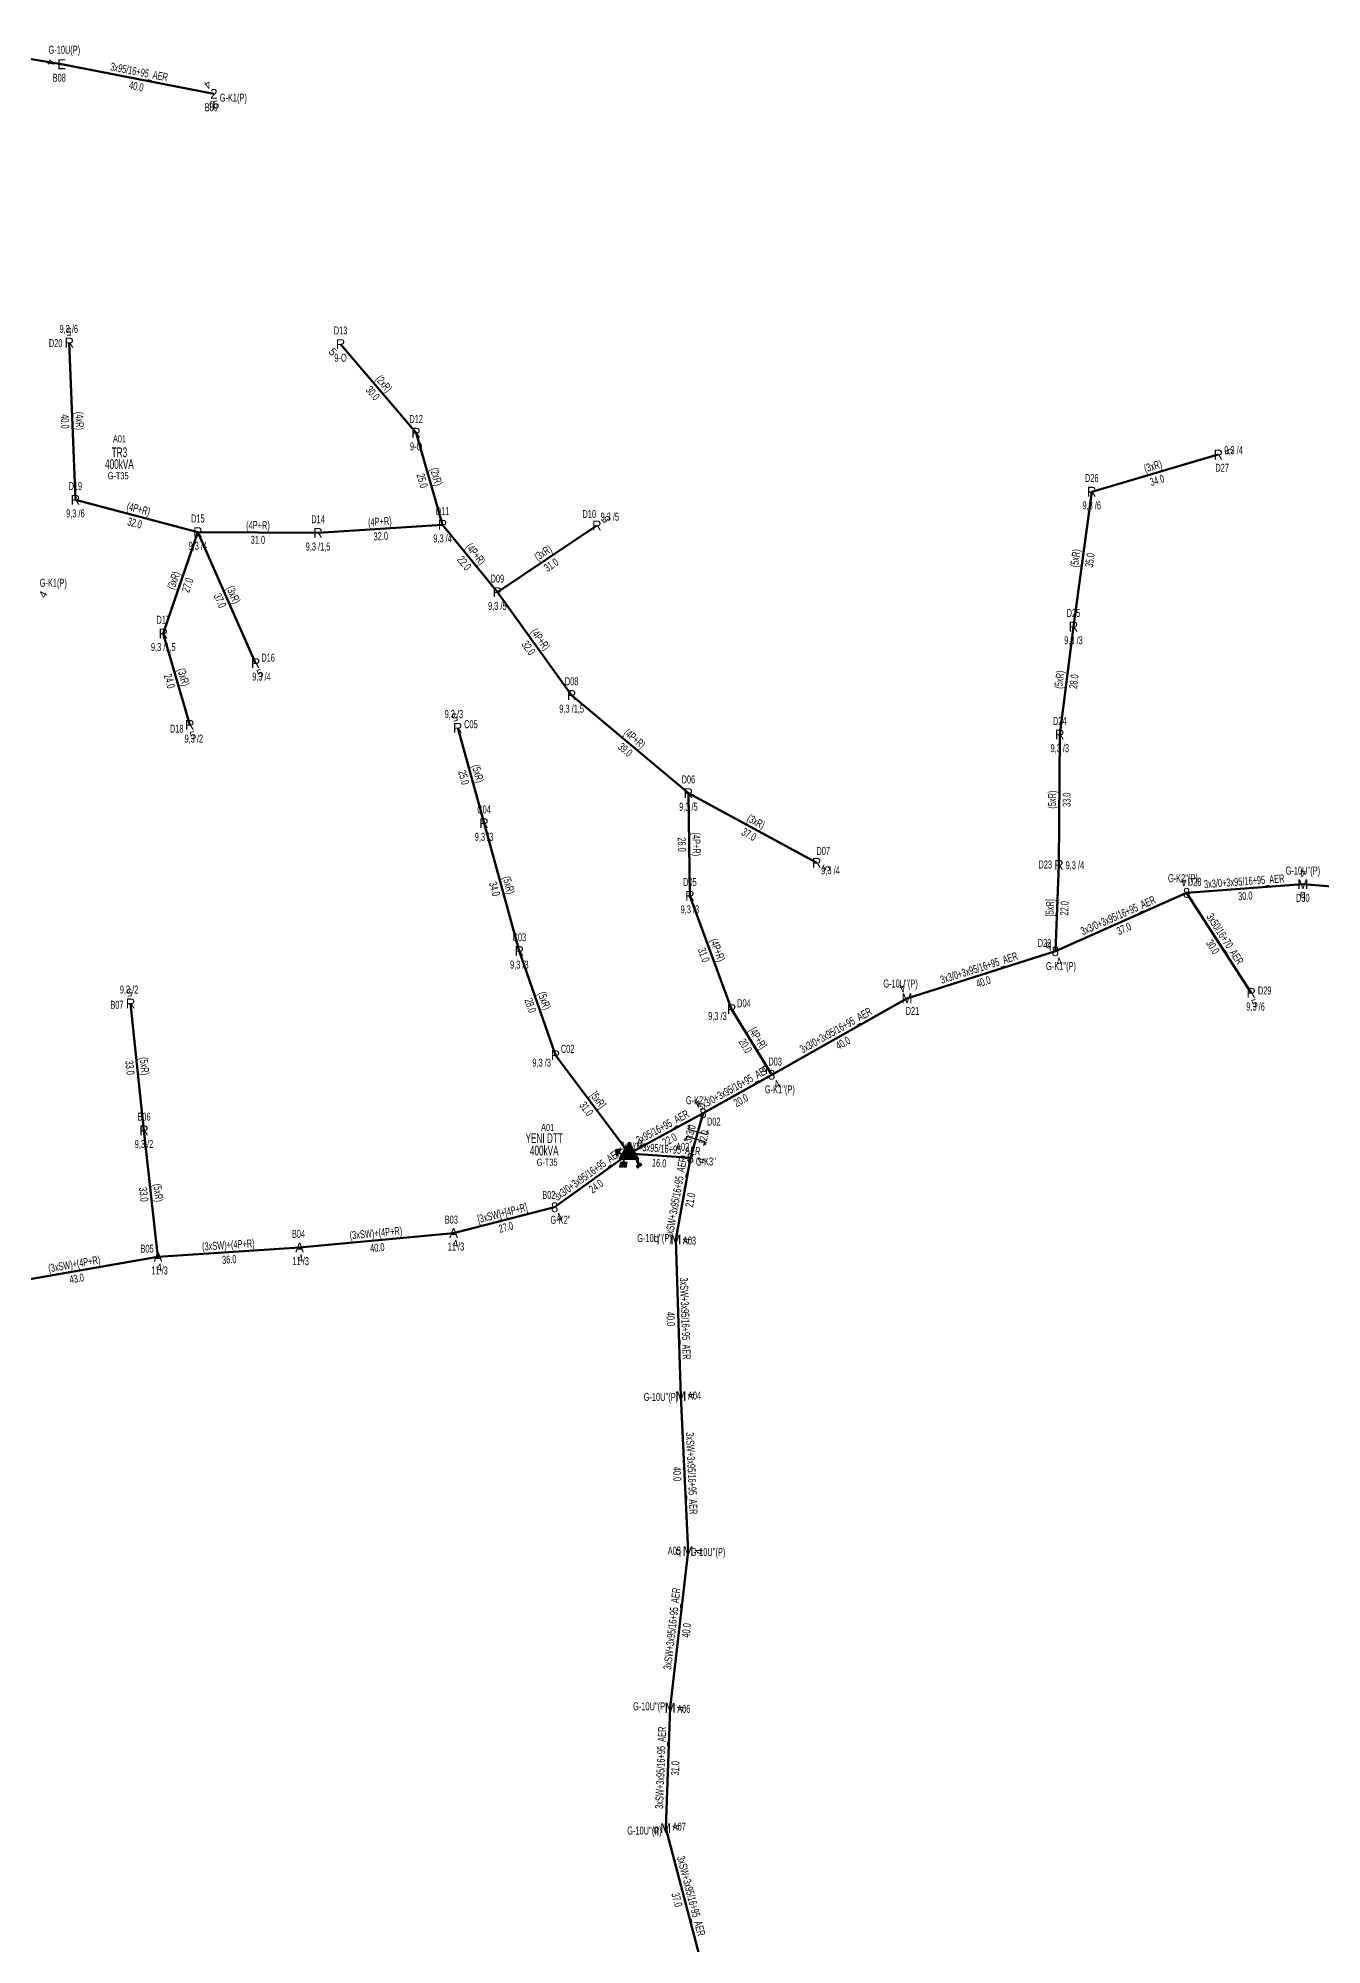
# Model space of a CAD drawing. Header units: millimetres. Extents: x 367507 to 373457, y 4068694 to 4074327.
# Drawn here: x 368301.9 to 368630.9, y 4070993.8 to 4071482.3 of the extents above; entities that cross this region are included whole.
import ezdxf
from ezdxf.enums import TextEntityAlignment as Align

# ---------------------------------------------------------------- set-up
doc = ezdxf.new("R2010")
doc.units = ezdxf.units.MM
for name, color, linetype, lineweight in [('DIREK_AG_MEVCUT', 120, 'Continuous', 25), ('DIREK_AG_YENI', 108, 'Continuous', 25), ('DIREK_OG_MEVCUT', 16, 'Continuous', 25), ('DIREK_OG_YENI', 10, 'Continuous', 25), ('HAT_AG_HAVAI_BYSK', 3, 'Continuous', 50), ('HAT_AG_HAVAI_MEVCUT', 126, 'Continuous', 50), ('HAT_AG_HAVAI_YENI', 3, 'Continuous', 50), ('HAT_OG_HAVAI_BYSK', 1, 'Continuous', 70), ('HAT_OG_HAVAI_MEVCUT', 48, 'Continuous', 70), ('HAT_OG_HAVAI_YENI', 1, 'Continuous', 70), ('TRAFO_TADILAT_BYSK', 5, 'Continuous', 30), ('TRAFO_YENI', 5, 'Continuous', 30)]:
    doc.layers.add(name, color=color, linetype=linetype, lineweight=lineweight)
doc.layers.add('NIA_AG', color=5, linetype='Continuous')
doc.styles.add('Direk', font='B_CAD')
doc.styles.get("Standard").update_dxf_attribs({"font": 'Arial'})

# ---------------------------------------------------------------- blocks, each defined once
blk = doc.blocks.new('AG_NIA', base_point=(-64.4296, 129.8924))
at = {"layer": 'NIA_AG'}
for p, q in [((-64.429604, 132.292432), (-65.529604, 132.292432)), ((-64.429604, 127.492432), (-64.429604, 132.292432)), ((-64.429604, 127.492432), (-65.529604, 127.492432))]:
    blk.add_line(p, q, dxfattribs=at)
blk = doc.blocks.new('YENI_DIREK')
h = blk.add_hatch(color=32)
h.paths.add_polyline_path([(-3.28, -0.5), (-3.07, -0.63), (-2.64, 0.1), (-1.87, -0.35), (-1.77, -0.17), (-2.54, 0.28), (-2.11, 1.01), (-2.33, 1.14)])
h.paths.add_polyline_path([(-3.42, -0.17), (-3.29, -0.25), (-2.57, 0.98), (-2.7, 1.06)])
h.paths.add_polyline_path([(-3.5, 0.29), (-3.37, 0.22), (-3.01, 0.82), (-3.14, 0.9)])
h.paths.add_polyline_path([(-3.41, 0.73), (-3.54, 0.81), (-3.62, 0.68), (-3.49, 0.61)])
h.paths.add_polyline_path([(-1.26, -1.44), (-1.46, -1.44), (-1.47, -2.34), (-2.22, -2.34), (-2.48, -3.47), (-2.38, -3.47), (-2.17, -2.54), (-1.87, -2.54), (-2.08, -3.47), (-1.98, -3.47), (-1.77, -2.54), (-1.47, -2.54), (-1.68, -3.48), (-1.58, -3.48), (-1.37, -2.54), (-1.07, -2.54), (-1.28, -3.48), (-1.18, -3.48), (-0.97, -2.54), (-0.67, -2.55), (-0.88, -3.48), (-0.78, -3.48), (-0.52, -2.35), (-1.27, -2.34)])
at = {"layer": 'TRAFO_YENI'}
for points in [[(2.31, -1.57), (2.08, -1.92), (2.04, -1.44), (1.9, -1.44), (1.98, -2.32), (2.21, -1.96), (2.27, -2.67), (2.06, -2.67), (2.36, -2.87), (2.36, -2.86), (2.6, -2.49), (2.41, -2.63)], [(2.31, -1.57), (2.08, -1.92), (2.04, -1.44), (1.9, -1.44), (1.98, -2.32), (2.21, -1.96), (2.27, -2.67), (2.06, -2.67), (2.36, -2.87), (1.94, -3.19), (2.16, -3.79), (2.22, -3.74), (2.04, -3.26), (2.22, -3.13), (2.4, -3.6), (2.46, -3.56), (2.28, -3.08), (2.46, -2.94), (2.64, -3.42), (2.69, -3.38), (2.51, -2.9), (2.69, -2.76), (2.87, -3.24), (2.93, -3.2), (2.75, -2.72), (2.93, -2.58), (3.11, -3.06), (3.17, -3.01), (2.95, -2.42), (2.36, -2.86), (2.6, -2.49), (2.41, -2.63)], [(2.93, -2.58), (3.11, -3.06), (3.17, -3.01), (2.95, -2.42), (2.36, -2.86), (2.6, -2.49), (2.41, -2.63), (2.31, -1.57), (2.08, -1.92), (2.04, -1.44), (1.9, -1.44), (1.98, -2.32), (2.21, -1.96), (2.27, -2.67), (2.06, -2.67), (2.36, -2.87), (1.94, -3.19), (2.16, -3.79), (2.22, -3.74), (2.04, -3.26), (2.22, -3.13), (2.4, -3.6), (2.46, -3.56), (2.28, -3.08), (2.46, -2.94), (2.64, -3.42), (2.69, -3.38), (2.51, -2.9), (2.69, -2.76), (2.87, -3.24), (2.93, -3.2), (2.75, -2.72)]]:
    blk.add_hatch(color=32, dxfattribs=at).paths.add_polyline_path(points)
at = {"layer": 'TRAFO_TADILAT_BYSK', "color": 32, "flags": 128}
for points in [[(-3.49, 0.61), (-3.41, 0.73), (-3.54, 0.81), (-3.62, 0.68), (-3.49, 0.61)], [(-3.37, 0.22), (-3.01, 0.82), (-3.14, 0.9), (-3.5, 0.29), (-3.37, 0.22)], [(-3.29, -0.25), (-2.57, 0.98), (-2.7, 1.06), (-3.42, -0.17), (-3.29, -0.25)], [(-1.77, -0.17), (-2.54, 0.28), (-2.11, 1.01), (-2.33, 1.14), (-3.28, -0.5), (-3.07, -0.63), (-2.64, 0.1), (-1.87, -0.35), (-1.77, -0.17)], [(-1.26, -1.44), (-1.46, -1.44), (-1.47, -2.34), (-2.22, -2.34), (-2.48, -3.47), (-2.38, -3.47), (-2.17, -2.54), (-1.87, -2.54), (-2.08, -3.47), (-1.98, -3.47), (-1.77, -2.54), (-1.47, -2.54), (-1.68, -3.48), (-1.58, -3.48), (-1.37, -2.54), (-1.07, -2.54), (-1.28, -3.48), (-1.18, -3.48), (-0.97, -2.54), (-0.67, -2.55), (-0.88, -3.48), (-0.78, -3.48), (-0.52, -2.35), (-1.27, -2.34), (-1.26, -1.44)]]:
    blk.add_lwpolyline(points, dxfattribs=at)
at = {"layer": 'TRAFO_YENI', "linetype": 'Continuous'}
for p, q in [((-2.5, -1.44), (0, 2.89)), ((2.5, -1.44), (0, 2.89)), ((-2.5, -1.44), (2.5, -1.44))]:
    blk.add_line(p, q, dxfattribs=at)
at = {"layer": 'TRAFO_YENI', "color": 32, "flags": 128}
blk.add_lwpolyline([(1.9, -1.44), (2.04, -1.44), (2.08, -1.92), (2.31, -1.57), (2.41, -2.63), (2.6, -2.49), (2.36, -2.86), (2.95, -2.42), (3.17, -3.01), (3.11, -3.06), (2.93, -2.58), (2.75, -2.72), (2.93, -3.2), (2.87, -3.24), (2.69, -2.76), (2.51, -2.9), (2.69, -3.38), (2.64, -3.42), (2.46, -2.94), (2.28, -3.08), (2.46, -3.56), (2.4, -3.6), (2.22, -3.13), (2.04, -3.26), (2.22, -3.74), (2.16, -3.79), (1.94, -3.19), (2.36, -2.87), (2.06, -2.67), (2.27, -2.67), (2.21, -1.96), (1.98, -2.32), (1.9, -1.44)], dxfattribs=at)
at = {"layer": 'TRAFO_YENI', "linetype": 'Continuous'}
for points in [[(-2.5, -1.44), (0, -1.44), (0, 2.89)], [(0, -1.44), (0, 2.89), (2.5, -1.44)]]:
    blk.add_solid(points, dxfattribs=at)

msp = doc.modelspace()

# ---------------------------------------------------------------- linework, layer by layer
at = {"layer": 'HAT_AG_HAVAI_BYSK'}
for p, q in [((368563.49, 4071270.5), (368562.579, 4071248.369)), ((368479.63, 4071233.52), (368489.889, 4071216.717)), ((368434.51, 4071221.72), (368453.345, 4071196.555))]:
    msp.add_line(p, q, dxfattribs=at)
at = {"layer": 'HAT_AG_HAVAI_MEVCUT'}
for p, q in [((368311.47, 4071364.04), (368309.92, 4071404.29)), ((368379.42, 4071403.92), (368398.78, 4071381.21)), ((368405.56, 4071357.64), (368398.78, 4071381.21)), ((368571.9, 4071366.1), (368604.33, 4071375.59)), ((368311.47, 4071364.04), (368342.85, 4071355.74)), ((368571.9, 4071366.1), (368567.22, 4071331.53)), ((368333.99, 4071329.8), (368342.85, 4071355.74)), ((368373.65, 4071355.55), (368342.85, 4071355.74)), ((368357.65, 4071322.16), (368342.85, 4071355.74)), ((368405.56, 4071357.64), (368373.65, 4071355.55)), ((368405.56, 4071357.64), (368419.6, 4071340.34)), ((368445.09, 4071357.46), (368419.6, 4071340.34)), ((368419.6, 4071340.34), (368438.63, 4071314.01)), ((368333.99, 4071329.8), (368340.79, 4071306.36)), ((368563.71, 4071303.89), (368567.22, 4071331.53)), ((368468.55, 4071288.88), (368438.63, 4071314.01)), ((368409.44, 4071305.59), (368416.18, 4071281.19)), ((368563.49, 4071270.5), (368563.71, 4071303.89)), ((368468.55, 4071288.88), (368468.93, 4071262.59)), ((368468.55, 4071288.88), (368501.43, 4071271.01)), ((368416.18, 4071281.19), (368425.23, 4071248.44)), ((368479.63, 4071233.52), (368468.93, 4071262.59)), ((368425.23, 4071248.44), (368434.51, 4071221.72)), ((368329.05, 4071202.48), (368325.6, 4071235.01)), ((368332.64, 4071170.06), (368329.05, 4071202.48))]:
    msp.add_line(p, q, dxfattribs=at)
at = {"layer": 'HAT_AG_HAVAI_YENI'}
for p, q in [((368268.575, 4071482.299), (368307.957, 4071475.598)), ((368307.957, 4071475.598), (368346.961, 4071468.021)), ((368612.77, 4071237.7), (368596.223, 4071263.31)), ((368472.31, 4071206.888), (368453.345, 4071196.555))]:
    msp.add_line(p, q, dxfattribs=at)
at = {"layer": 'HAT_OG_HAVAI_BYSK'}
msp.add_line((368408.39, 4071176.17), (368434.276607, 4071182.774169), dxfattribs=at)
at = {"layer": 'HAT_OG_HAVAI_MEVCUT'}
for p, q in [((368408.39, 4071176.17), (368368.92, 4071172.47)), ((368332.64, 4071170.06), (368290.33, 4071162.73)), ((368368.92, 4071172.47), (368332.64, 4071170.06))]:
    msp.add_line(p, q, dxfattribs=at)
at = {"layer": 'HAT_OG_HAVAI_YENI'}
for p, q in [((368596.223, 4071263.31), (368562.579, 4071248.369)), ((368626, 4071265.529), (368596.223, 4071263.31)), ((368662.289, 4071262.624), (368626, 4071265.529)), ((368562.579, 4071248.369), (368524.565, 4071236.29)), ((368524.565, 4071236.29), (368489.889, 4071216.717)), ((368472.31, 4071206.888), (368489.889, 4071216.717)), ((368472.31, 4071206.888), (368469.062, 4071195.396)), ((368434.276607, 4071182.774169), (368453.345, 4071196.555)), ((368469.062, 4071195.396), (368453.345, 4071196.555)), ((368469.062, 4071195.396), (368465.326, 4071174.488)), ((368465.326, 4071174.488), (368466.619, 4071134.401)), ((368466.619, 4071134.401), (368468.457, 4071094.639)), ((368468.457, 4071094.639), (368463.886, 4071054.537)), ((368463.886, 4071054.537), (368462.732, 4071023.699)), ((368462.732, 4071023.699), (368472.156, 4070988.014))]:
    msp.add_line(p, q, dxfattribs=at)

# ---------------------------------------------------------------- block references
at = {"layer": 'NIA_AG'}
for p, rotation in [((368470.950114, 4071202.076482), 254.218042), ((368470.421886, 4071200.207518), 74.21804200000001)]:
    msp.add_blockref('AG_NIA', p, dxfattribs=dict(at, rotation=rotation))
at = {"layer": 'TRAFO_YENI'}
msp.add_blockref('YENI_DIREK', (368453.345, 4071196.555), dxfattribs=at)

# ---------------------------------------------------------------- texts
at = {"layer": 'DIREK_AG_MEVCUT', "linetype": 'ByBlock', "width": 0.53}
for s, p in [('9,3 /6', (368309.78443, 4071407.810441)), ('D13', (368379.42, 4071407.42)), ('D20', (368306.422592, 4071404.155317)), ('9-O', (368379.42, 4071400.42)), ('D12', (368398.78, 4071384.71)), ('9-O', (368398.78, 4071377.71)), ('9,3 /4', (368608.239176, 4071376.733943)), ('D26', (368571.9, 4071369.6)), ('D27', (368605.312983, 4071372.230871)), ('D19', (368311.47, 4071367.54)), ('9,3 /6', (368311.47, 4071360.54)), ('D15', (368342.85, 4071359.24)), ('D14', (368373.65, 4071359.05)), ('D11', (368405.56, 4071361.14)), ('D10', (368443.138565, 4071360.365495)), ('9,3 /5', (368448.411336, 4071359.690728)), ('9,3 /6', (368571.9, 4071362.6)), ('9,3 /4', (368405.56, 4071354.14)), ('9,3 /4', (368342.85, 4071352.24)), ('9,3 /1,5', (368373.65, 4071352.05)), ('D09', (368419.6, 4071343.84)), ('9,3 /5', (368419.6, 4071336.84)), ('D25', (368567.22, 4071335.03)), ('D17', (368333.99, 4071333.3)), ('9,3 /1,5', (368333.99, 4071326.3)), ('9,3 /3', (368567.22, 4071328.03)), ('D16', (368360.85273, 4071323.571567)), ('9,3 /4', (368359.158696, 4071318.736892)), ('D08', (368438.63, 4071317.51)), ('9,3 /3', (368408.465606, 4071309.117478)), ('9,3 /1,5', (368438.63, 4071310.51)), ('D18', (368337.42859, 4071305.384847)), ('C05', (368412.813656, 4071306.521903)), ('D24', (368563.71, 4071307.39)), ('9,3 /2', (368341.811251, 4071302.839688)), ('9,3 /3', (368563.71, 4071300.39)), ('D06', (368468.55, 4071292.38)), ('9,3 /5', (368468.55, 4071285.38)), ('C04', (368416.18, 4071284.69)), ('9,3 /3', (368416.18, 4071277.69)), ('D07', (368503.101328, 4071274.085169)), ('D23', (368559.990997, 4071270.583519)), ('9,3 /4', (368567.585813, 4071270.402236)), ('D05', (368468.93, 4071266.09)), ('9,3 /4', (368504.966152, 4071269.088132)), ('9,3 /3', (368468.93, 4071259.09)), ('C03', (368425.23, 4071251.94)), ('9,3 /3', (368425.23, 4071244.94)), ('9,3 /2', (368325.224269, 4071238.552761)), ('D29', (368616.215851, 4071238.313277)), ('B07', (368322.119519, 4071234.640874)), ('9,3 /3', (368475.993298, 4071231.761422)), ('D04', (368482.780937, 4071235.043679)), ('9,3 /6', (368613.888421, 4071234.192019)), ('C02', (368437.60081, 4071223.362222)), ('9,3 /3', (368430.951786, 4071219.829435)), ('B06', (368329.05, 4071205.98)), ('9,3 /2', (368329.05, 4071198.98))]:
    msp.add_text(s, height=2.05, dxfattribs=at).set_placement(p, align=Align.MIDDLE_CENTER)
at = {"layer": 'DIREK_AG_MEVCUT', "color": 32, "style": 'Direk'}
for rotation, p in [(542.205332, (368309.812254, 4071407.087926)), (315.000001, (368377.440101, 4071401.940101)), (466.311074, (368607.017303, 4071376.376386)), (483.886728, (368447.414396, 4071359.021148)), (383.784936, (368358.779253, 4071319.597816)), (555.441723, (368408.694477, 4071308.288925)), (376.17757, (368341.570122, 4071303.670872)), (421.476297, (368503.890135, 4071269.672938)), (546.053928, (368325.304699, 4071237.794385)), (377.683415, (368613.62052, 4071235.032302))]:
    msp.add_text('5', height=2, rotation=rotation, dxfattribs=at).set_placement(p, align=Align.MIDDLE_CENTER)
at = {"layer": 'DIREK_AG_MEVCUT', "linetype": 'ByBlock', "style": 'Direk'}
for p in [(368309.92, 4071404.29), (368379.42, 4071403.92), (368398.78, 4071381.21), (368604.33, 4071375.59), (368311.47, 4071364.04), (368571.9, 4071366.1), (368342.85, 4071355.74), (368373.65, 4071355.55), (368405.56, 4071357.64), (368445.09, 4071357.46), (368419.6, 4071340.34), (368333.99, 4071329.8), (368567.22, 4071331.53), (368357.65, 4071322.16), (368438.63, 4071314.01), (368340.79, 4071306.36), (368409.44, 4071305.59), (368563.71, 4071303.89), (368468.55, 4071288.88), (368416.18, 4071281.19), (368501.43, 4071271.01), (368563.49, 4071270.5), (368468.93, 4071262.59), (368425.23, 4071248.44), (368612.77, 4071237.7), (368325.6, 4071235.01), (368479.63, 4071233.52), (368434.51, 4071221.72), (368329.05, 4071202.48)]:
    msp.add_text('R', height=2.5, dxfattribs=at).set_placement(p, align=Align.MIDDLE_CENTER)
at = {"layer": 'DIREK_AG_YENI', "color": 32, "style": 'Direk'}
for s, rotation, p in [('4', 260.009172, (368305.19946, 4071476.083773)), ('4', 574.006526, (368345.394995, 4071470.342127)), ('5', 371.506527, (368347.519543, 4071465.277274)), ('4', 423.403943, (368303.208391, 4071339.805063))]:
    msp.add_text(s, height=2, rotation=rotation, dxfattribs=at).set_placement(p, align=Align.MIDDLE_CENTER)
at = {"layer": 'DIREK_AG_YENI', "width": 0.53}
for s, p in [('G-10U(P)', (368308.635873, 4071479.324339)), ('B08', (368307.329687, 4071472.154676)), ('G-K1(P)', (368351.943439, 4071467.053101)), ('B09', (368346.29356, 4071464.585229)), ('G-K1(P)', (368305.816465, 4071342.759474))]:
    msp.add_text(s, height=2.05, dxfattribs=at).set_placement(p, align=Align.MIDDLE_CENTER)
at = {"layer": 'DIREK_AG_YENI', "style": 'Direk'}
for s, p in [('E', (368307.957, 4071475.598)), ('2', (368346.961, 4071468.021))]:
    msp.add_text(s, height=2.5, dxfattribs=at).set_placement(p, align=Align.MIDDLE_CENTER)
at = {"layer": 'DIREK_AG_YENI', "color": 4, "style": 'Direk'}
msp.add_text('q', height=2, dxfattribs=at).set_placement((368346.484257, 4071465.566878), align=Align.MIDDLE_CENTER)
at = {"layer": 'DIREK_OG_MEVCUT', "linetype": 'ByBlock', "width": 0.53}
for s, p in [('B03', (368407.79224, 4071179.618577)), ('B04', (368368.640649, 4071175.958834)), ('11 /3', (368408.990404, 4071172.70617)), ('B05', (368329.842067, 4071172.162753)), ('11 /3', (368369.199929, 4071168.973954)), ('11 /3', (368333.056573, 4071166.574047))]:
    msp.add_text(s, height=2.05, dxfattribs=at).set_placement(p, align=Align.MIDDLE_CENTER)
at = {"layer": 'DIREK_OG_MEVCUT', "linetype": 'ByBlock', "style": 'Direk'}
for p in [(368368.92, 4071172.47), (368408.39, 4071176.17), (368332.64, 4071170.06)]:
    msp.add_text('A', height=2.5, dxfattribs=at).set_placement(p, align=Align.MIDDLE_CENTER)
at = {"layer": 'DIREK_OG_MEVCUT', "color": 32, "linetype": 'ByBlock', "style": 'Direk'}
for rotation, p in [(369.833668, (368408.868208, 4071173.411138)), (364.577912, (368369.143481, 4071169.678933)), (366.814552, (368332.972237, 4071167.279781))]:
    msp.add_text('4', height=2, rotation=rotation, dxfattribs=at).set_placement(p, align=Align.MIDDLE_CENTER)
at = {"layer": 'DIREK_OG_YENI', "width": 0.53}
for s, p in [("G-K2''(P)", (368595.274705, 4071267.084287)), ('D28', (368598.271205, 4071266.148108)), ("G-10U''(P)", (368626.009637, 4071269.034454)), ('D30', (368625.990378, 4071262.029013)), ('D22', (368559.797241, 4071250.493104)), ("G-K1''(P)", (368564.02351, 4071244.56363)), ("G-10U''(P)", (368522.911165, 4071240.087175)), ('D21', (368525.962595, 4071233.081148)), ('D03', (368490.769803, 4071220.104357)), ("G-K1''(P)", (368491.988786, 4071212.979333)), ("G-K2''", (368470.48153, 4071210.200614)), ('D02', (368475.057267, 4071204.71947)), ('A02', (368467.054453, 4071198.263011)), ("G-K3''", (368473.030538, 4071194.482961)), ('B02', (368432.792808, 4071185.944081)), ("G-K2''", (368435.776895, 4071179.569031)), ("G-10U''(P)", (368459.856762, 4071174.884055)), ('A03', (368468.816859, 4071174.235209)), ("G-10U''(P)", (368461.517143, 4071134.200813)), ('A04', (368470.116309, 4071134.538228)), ('A05', (368464.958982, 4071094.756757)), ("G-10U''(P)", (368473.604692, 4071094.465709)), ("G-10U''(P)", (368458.798069, 4071054.92161)), ('A06', (368467.376043, 4071054.273178)), ("G-10U''(P)", (368457.288691, 4071023.095633)), ('A07', (368466.210694, 4071024.084598))]:
    msp.add_text(s, height=2.05, dxfattribs=at).set_placement(p, align=Align.MIDDLE_CENTER)
at = {"layer": 'DIREK_OG_YENI', "color": 32, "style": 'Direk'}
for rotation, p in [(194.103709, (368595.540702, 4071266.025597)), (179.842484, (368626.007698, 4071268.328989)), (380.786652, (368563.57269, 4071245.751257)), (203.535223, (368523.446924, 4071238.857081)), (389.32686, (368491.260415, 4071214.275849)), (208.897468, (368470.956918, 4071209.33936)), (437.043461, (368471.790713, 4071194.768207)), (385.083749, (368435.463646, 4071180.23824)), (445.858152, (368468.118687, 4071174.285767)), (92.247021, (368469.416847, 4071134.510782)), (448.07193, (368471.255415, 4071094.544794)), (445.677079, (368466.678034, 4071054.325943)), (96.325167, (368465.514955, 4071024.007479))]:
    msp.add_text('4', height=2, rotation=rotation, dxfattribs=at).set_placement(p, align=Align.MIDDLE_CENTER)
at = {"layer": 'DIREK_OG_YENI', "style": 'Direk'}
for s, p in [('M', (368626, 4071265.529)), ('8', (368596.223, 4071263.31)), ('8', (368562.579, 4071248.369)), ('M', (368524.565, 4071236.29)), ('8', (368489.889, 4071216.717)), ('8', (368472.31, 4071206.888)), ('8', (368469.062, 4071195.396)), ('8', (368434.276607, 4071182.774169)), ('M', (368465.326, 4071174.488)), ('M', (368466.619, 4071134.401)), ('M', (368468.457, 4071094.639)), ('M', (368463.886, 4071054.537)), ('M', (368462.732, 4071023.699))]:
    msp.add_text(s, height=2.5, dxfattribs=at).set_placement(p, align=Align.MIDDLE_CENTER)
at = {"layer": 'DIREK_OG_YENI', "color": 4, "style": 'Direk'}
for p in [(368625.993127, 4071263.029009), (368560.811233, 4071250.136767), (368488.121233, 4071218.484767), (368460.339059, 4071174.84913), (368465.958415, 4071094.723112), (368460.247218, 4071023.423573)]:
    msp.add_text('q', height=2, dxfattribs=at).set_placement(p, align=Align.MIDDLE_CENTER)
at = {"layer": 'HAT_AG_HAVAI_BYSK', "lineweight": 30, "width": 0.53}
for s, rotation, p in [('[5xR]', 447.642809, (368562.185219, 4071259.46946, 184281.2895)), ('[4P+R]', 301.405974, (368485.484972, 4071225.561434, 184244.9445)), ('[5xR]', 306.813186, (368444.607997, 4071209.646743, 184226.672492))]:
    msp.add_text(s, height=2.05, rotation=rotation, dxfattribs=at).set_placement(p, align=Align.CENTER)
for s, rotation, p in [('22.0', 447.642809, (368563.883781, 4071259.39954, 184281.2895)), ('20.0', 301.405974, (368484.034028, 4071224.675566, 184244.9445)), ('31.0', 306.813186, (368443.246988, 4071208.62809, 184226.672492))]:
    msp.add_text(s, height=2.05, rotation=rotation, dxfattribs=at).set_placement(p, align=Align.TOP_CENTER)
at = {"layer": 'HAT_AG_HAVAI_MEVCUT', "lineweight": 30, "width": 0.53}
for s, rotation, p in [('(2xR)', 310.44719, (368389.746854, 4071393.116435, 184199.39)), ('(4xR)', 272.205332, (368311.54437, 4071384.197709, 184154.96)), ('(3xR)', 16.311074, (368587.876276, 4071371.660788, 184302.165)), ('(2xR)', 286.048082, (368402.986876, 4071369.659977, 184199.39)), ('(4P+R)', 345.184561, (368327.37735, 4071360.711741, 184171.425)), ('(4P+R)', 363.747333, (368389.549447, 4071357.443183, 184186.825)), ('(4P+R)', 359.646556, (368358.255243, 4071356.494984, 184171.425)), ('(4P+R)', 309.061426, (368413.24, 4071349.52563, 184209.8)), ('(3xR)', 393.886728, (368431.87108, 4071349.60562, 184209.8)), ('(5xR)', 442.290312, (368568.717684, 4071348.929031, 184283.61)), ('(3xR)', 71.142017, (368337.615626, 4071343.04474, 184171.425)), ('(3xR)', 293.784936, (368351.027806, 4071339.292809, 184171.425)), ('(4P+R)', 305.857511, (368429.803905, 4071327.672906, 184219.315)), ('(3xR)', 286.17757, (368338.206342, 4071318.316823, 184170.395)), ('(5xR)', 82.762754, (368564.621772, 4071317.817081, 184283.61)), ('(4P+R)', 319.972885, (368454.136678, 4071302.095879, 184219.315)), ('(5xR)', 285.441723, (368413.629317, 4071293.616319, 184208.09)), ('(5xR)', 89.622495, (368562.750018, 4071287.2006, 184281.855)), ('(3xR)', 331.476297, (368485.395894, 4071280.691827, 184250.715)), ('(4P+R)', 270.828105, (368469.589911, 4071275.747285, 184234.465)), ('(5xR)', 285.447386, (368421.524294, 4071265.0414, 184212.615)), ('(4P+R)', 290.207503, (368475.077681, 4071248.348608, 184234.465)), ('(5xR)', 289.15239, (368430.672952, 4071235.35887, 184217.255)), ('(5xR)', 276.053928, (368328.17026, 4071218.834645, 184162.8)), ('(5xR)', 276.318854, (368331.689836, 4071186.363552, 184164.525))]:
    msp.add_text(s, height=2.05, rotation=rotation, dxfattribs=at).set_placement(p, align=Align.CENTER)
for s, rotation, p in [('30.0', 310.44719, (368388.453146, 4071392.013565, 184199.39)), ('40.0', 272.205332, (368309.84563, 4071384.132291, 184154.96)), ('25.0', 286.048082, (368401.353124, 4071369.190023, 184199.39)), ('34.0', 16.311074, (368588.353724, 4071370.029212, 184302.165)), ('32.0', 345.184561, (368326.94265, 4071359.068259, 184171.425)), ('31.0', 359.646556, (368358.244757, 4071354.795016, 184171.425)), ('32.0', 363.747333, (368389.660553, 4071355.746817, 184186.825)), ('22.0', 309.061426, (368411.92, 4071348.45437, 184209.8)), ('35.0', 442.290312, (368570.402316, 4071348.700969, 184283.61)), ('31.0', 393.886728, (368432.81892, 4071348.19438, 184209.8)), ('27.0', 71.142017, (368339.224374, 4071342.49526, 184171.425)), ('37.0', 293.784936, (368349.472194, 4071338.607191, 184171.425)), ('32.0', 305.857511, (368428.426095, 4071326.677094, 184219.315)), ('24.0', 286.17757, (368336.573658, 4071317.843177, 184170.395)), ('28.0', 82.762754, (368566.308228, 4071317.602919, 184283.61)), ('39.0', 319.972885, (368453.043322, 4071300.794121, 184219.315)), ('25.0', 285.441723, (368411.990683, 4071293.163681, 184208.09)), ('33.0', 89.622495, (368564.449982, 4071287.1894, 184281.855)), ('26.0', 270.828105, (368467.890089, 4071275.722715, 184234.465)), ('37.0', 331.476297, (368484.584106, 4071279.198173, 184250.715)), ('34.0', 285.447386, (368419.885706, 4071264.5886, 184212.615)), ('31.0', 290.207503, (368473.482319, 4071247.761392, 184234.465)), ('28.0', 289.15239, (368429.067048, 4071234.80113, 184217.255)), ('33.0', 276.053928, (368326.47974, 4071218.655355, 184162.8)), ('33.0', 276.318854, (368330.000164, 4071186.176448, 184164.525))]:
    msp.add_text(s, height=2.05, rotation=rotation, dxfattribs=at).set_placement(p, align=Align.TOP_CENTER)
at = {"layer": 'HAT_AG_HAVAI_YENI', "lineweight": 30, "width": 0.53}
for s, rotation, p in [('3x95/16+95_AER', 349.006525, (368327.621093, 4071472.643902, 184173.4805)), ('3x50/16+70_AER', 302.867101, (368605.210442, 4071250.966288, 184298.1115)), ('3x95/16+95_AER', 388.583938, (368462.420813, 4071202.467816, 184226.672492))]:
    msp.add_text(s, height=2.05, rotation=rotation, dxfattribs=at).set_placement(p, align=Align.CENTER)
for s, rotation, p in [('40.0', 349.006525, (368327.296907, 4071470.975098, 184173.4805)), ('30.0', 302.867101, (368603.782558, 4071250.043712, 184298.1115)), ('22.0', 388.583938, (368463.234171, 4071200.975017, 184226.672492))]:
    msp.add_text(s, height=2.05, rotation=rotation, dxfattribs=at).set_placement(p, align=Align.TOP_CENTER)
at = {"layer": 'HAT_OG_HAVAI_BYSK', "lineweight": 30, "width": 0.53}
msp.add_text('[3xSW]+[4P+R]', height=2.05, rotation=14.311961, dxfattribs=at).set_placement((368421.123182, 4071180.295704, 184217.138303), align=Align.CENTER)
msp.add_text('27.0', height=2.05, rotation=14.311961, dxfattribs=at).set_placement((368421.543424, 4071178.648465, 184217.138303), align=Align.TOP_CENTER)
at = {"layer": 'HAT_OG_HAVAI_MEVCUT', "lineweight": 30, "width": 0.53}
for rotation, p in [(363.800448, (368350.723661, 4071172.113131, 184166.32)), (365.355375, (368388.575667, 4071175.16629, 184184.46)), (369.828656, (368311.339903, 4071167.232524, 184145.165))]:
    msp.add_text('(3xSW)+(4P+R)', height=2.05, rotation=rotation, dxfattribs=at).set_placement(p, align=Align.CENTER)
for s, rotation, p in [('40.0', 365.355375, (368388.734333, 4071173.47371, 184184.46)), ('36.0', 363.800448, (368350.836339, 4071170.416869, 184166.32)), ('43.0', 369.828656, (368311.630097, 4071165.557476, 184145.165))]:
    msp.add_text(s, height=2.05, rotation=rotation, dxfattribs=at).set_placement(p, align=Align.TOP_CENTER)
at = {"layer": 'HAT_OG_HAVAI_YENI', "lineweight": 30, "width": 0.53}
for s, rotation, p in [('3x3/0+3x95/16+95_AER', 364.261839, (368611.048333, 4071265.26715, 184298.1115)), ('3x3/0+3x95/16+95_AER', 383.94558, (368579.056012, 4071256.616342, 184281.2895)), ('3x3/0+3x95/16+95_AER', 377.627725, (368543.314594, 4071243.139588, 184262.2825)), ('3x3/0+3x95/16+95_AER', 389.442721, (368506.80918, 4071227.24372, 184244.9445)), ('3x3/0+3x95/16+95_AER', 29.210999, (368480.684677, 4071212.544404, 184244.9445)), ('3x3/0', 434.218042, (368469.868042, 4071201.373181, 184234.531)), ('3x3/0+3x95/16+95_AER', 355.783147, (368461.265994, 4071196.823116, 184226.672492)), ('3x3/0+3x95/16+95_AER', 35.855537, (368443.312913, 4071190.353423, 184226.672492)), ('3xSW+3x95/16+95_AER', 439.868879, (368466.357253, 4071185.091516, 184232.663)), ('3xSW+3x95/16+95_AER', 272.102353, (368466.741046, 4071154.244748)), ('3xSW+3x95/16+95_AER', 272.646616, (368468.387093, 4071114.559249, 184234.2285)), ('3xSW+3x95/16+95_AER', 443.497244, (368465.326969, 4071074.684263, 184231.943)), ('3xSW+3x95/16+95_AER', 447.856914, (368462.459595, 4071039.149786, 184231.366)), ('3xSW+3x95/16+95_AER', 284.793421, (368468.265825, 4071006.073535, 184236.078))]:
    msp.add_text(s, height=2.05, rotation=rotation, dxfattribs=at).set_placement(p, align=Align.CENTER)
for s, rotation, p in [('30.0', 364.261839, (368611.174667, 4071263.57185, 184298.1115)), ('37.0', 383.94558, (368579.745988, 4071255.062658, 184281.2895)), ('40.0', 377.627725, (368543.829406, 4071241.519412, 184262.2825)), ('40.0', 389.442721, (368507.64482, 4071225.76328, 184244.9445)), ('20.0', 29.210999, (368481.514323, 4071211.060596, 184244.9445)), ('12.0', 434.218042, (368471.503958, 4071200.910819, 184234.531)), ('16.0', 355.783147, (368461.14099, 4071195.127718, 184226.672492)), ('24.0', 35.855537, (368444.308677, 4071188.975579, 184226.672492)), ('21.0', 439.868879, (368468.030747, 4071184.792484, 184232.663)), ('40.0', 272.102353, (368465.042191, 4071154.182384)), ('40.0', 272.646616, (368466.688907, 4071114.480751, 184234.2285)), ('40.0', 443.497244, (368467.016031, 4071074.491737, 184231.943)), ('31.0', 447.856914, (368464.158405, 4071039.086214, 184231.366)), ('37.0', 284.793421, (368466.622175, 4071005.639465, 184236.078))]:
    msp.add_text(s, height=2.05, rotation=rotation, dxfattribs=at).set_placement(p, align=Align.TOP_CENTER)
at = {"layer": 'TRAFO_YENI', "width": 0.6}
for s, height, p in [('A01', 1.8, (368322.765251, 4071378.760765)), ('400kVA', 2.5, (368322.760739, 4071371.929968)), ('TR3', 2.5, (368322.760739, 4071374.929968)), ('A01', 1.8, (368432.479323, 4071202.312959)), ('YENI DTT', 2.5, (368431.599386, 4071199.233178)), ('400kVA', 2.5, (368431.615691, 4071196.055))]:
    msp.add_text(s, height=height, dxfattribs=at).set_placement(p, align=Align.CENTER)
for p in [(368322.438417, 4071371.08017), (368432.353618, 4071195.210608)]:
    msp.add_text('G-T35', height=1.8, dxfattribs=at).set_placement(p, align=Align.TOP_CENTER)
at = {"layer": 'TRAFO_YENI', "color": 4, "style": 'Direk'}
msp.add_text('q', height=2, dxfattribs=at).set_placement((368456.173427, 4071199.383427), align=Align.MIDDLE_CENTER)

doc.saveas('drawing.dxf')
